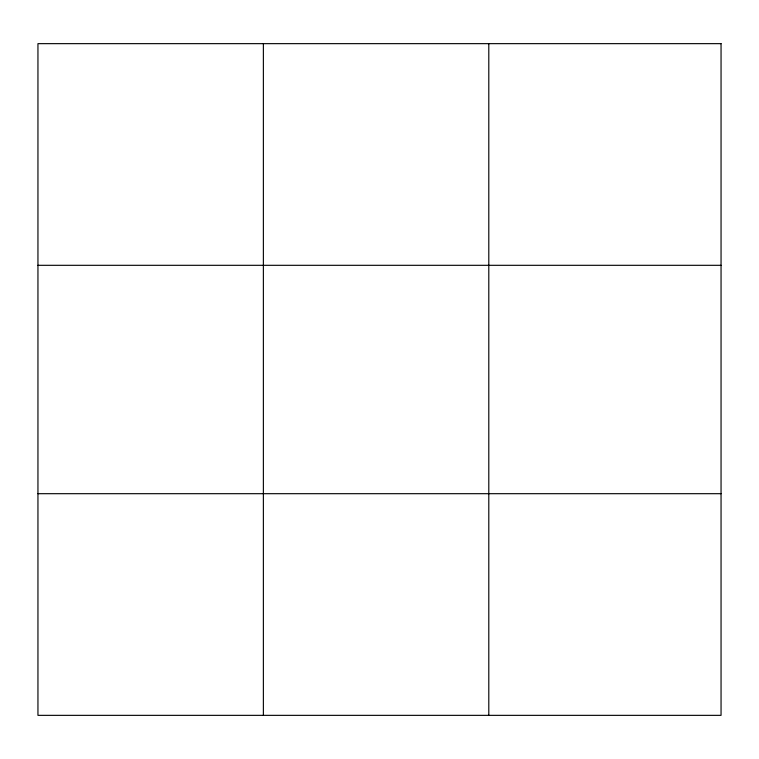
<?xml version="1.0" encoding="UTF-8"?>
<svg xmlns="http://www.w3.org/2000/svg" width="759" height="759" viewBox="0 0 759 759"><rect width="100%" height="100%" fill="white"/><g stroke="black" fill="none" stroke-linecap="round" stroke-linejoin="round"><path stroke-width="1.14" d="M263.373 43.652L263.373 715.348M488.796 43.652L488.796 715.348M37.95 265.308L721.05 265.308M37.95 493.692L721.05 493.692M721.05 43.652L721.05 715.348L37.95 715.348L37.95 43.652L721.05 43.652"/></g></svg>
